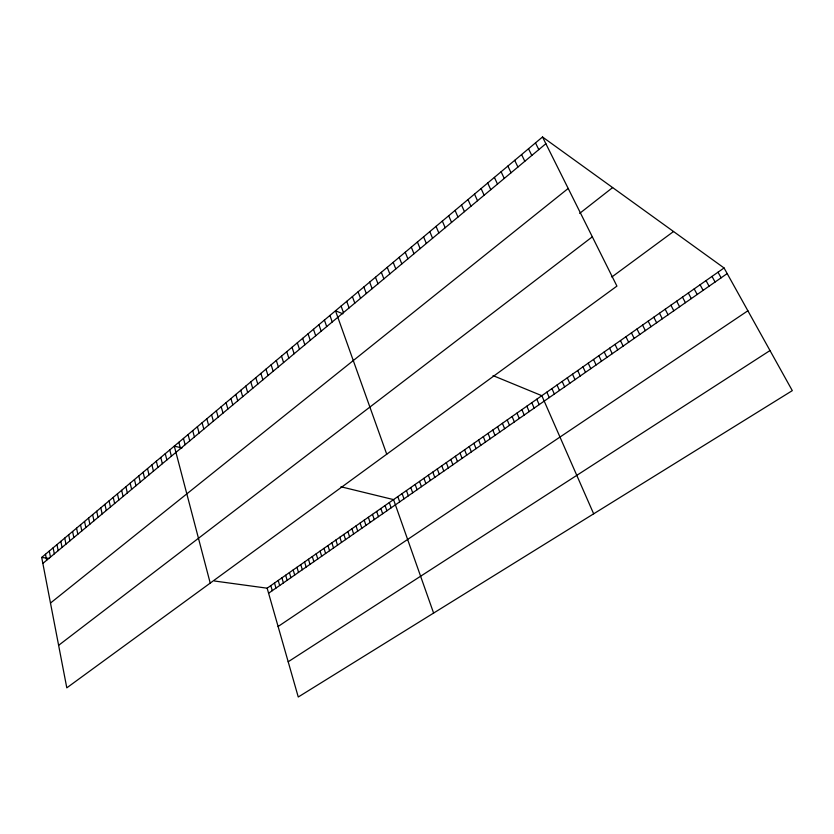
<?xml version="1.0" encoding="UTF-8"?>
<svg xmlns="http://www.w3.org/2000/svg" width="834" height="834" viewBox="0 0 834 834"><rect width="100%" height="100%" fill="white"/><g stroke="black" fill="none" stroke-linecap="round" stroke-linejoin="round"><path stroke-width="1.25" d="M542.517 136.995L616.92 286.104L66.803 687.841L41.7 557.425L542.517 136.995L724.058 267.964L792.3 390.635L298.259 697.005L267.151 588.189L214.515 581.017M42.857 563.419L545.874 143.709M50.478 603.055L568.204 188.453M579.661 213.389L612.636 187.577M58.62 645.328L592.328 236.814M611.822 277.003L673.549 231.518M267.151 588.189L724.058 267.964M268.59 593.235L727.185 273.583M278.108 626.501L747.879 310.78M288.189 661.769L770.001 350.551M41.7 557.425L49.477 558.488M181.979 447.994L174.296 446.117L210.22 583.102M340.95 486.775L393.554 499.608L433.607 613.073M342.868 313.813L335.497 310.78L386.726 454.207M493.05 375.613L541.829 395.691L593.662 513.817M718.022 272.197L721.118 277.816M712.007 276.408L715.082 282.017M706.033 280.599L709.077 286.198M700.091 284.759L703.114 290.357M694.19 288.898L697.182 294.496M688.321 293.015L691.292 298.603M682.483 297.102L685.433 302.69M676.687 301.168L679.606 306.745M670.911 305.213L673.809 310.78M665.178 309.237L668.055 314.793M659.475 313.23L662.332 318.786M653.804 317.201L656.639 322.758M648.174 321.153L650.979 326.699M642.566 325.083L645.349 330.629M636.988 328.992L639.751 334.528M631.453 332.87L634.184 338.406M535.491 142.895L538.806 149.609M625.938 336.738L628.659 342.263M528.506 148.754L531.79 155.458M620.465 340.574L623.154 346.1M615.012 344.39L617.681 349.905M521.584 154.571L524.826 161.264M609.591 348.185L612.25 353.699M514.714 160.337L517.914 167.04M604.212 351.969L606.839 357.473M598.854 355.722L601.46 361.216M507.885 166.07L511.054 172.763M593.527 359.454L596.112 364.948M501.109 171.752L504.247 178.434M588.22 363.165L590.785 368.659M582.956 366.866L585.499 372.339M494.395 177.392L497.491 184.074M577.712 370.536L580.235 376.009M487.713 183L490.778 189.672M572.499 374.185L575.001 379.658M567.318 377.823L569.799 383.286M481.093 188.557L484.127 195.229M562.168 381.43L564.628 386.893M474.515 194.082L477.517 200.744M557.039 385.027L559.478 390.479M467.989 199.555L470.949 206.217M551.941 388.602L554.36 394.044M546.864 392.147L549.272 397.589M461.504 204.997L464.444 211.648M455.072 210.397L457.97 217.048M536.804 399.205L539.171 404.636M531.811 402.707L534.156 408.128M448.692 215.766L451.559 222.407M526.848 406.189L529.173 411.61M442.343 221.083L445.179 227.724M521.907 409.65L524.211 415.061M516.986 413.091L519.28 418.501M436.046 226.368L438.851 232.999M512.097 416.52L514.37 421.921M429.802 231.623L432.575 238.243M507.239 419.929L509.491 425.319M502.402 423.318L504.643 428.707M423.589 236.835L426.33 243.445M497.596 426.685L499.806 432.075M417.427 242.006L420.138 248.615M492.811 430.042L495.01 435.421M488.046 433.378L490.225 438.747M411.308 247.145L413.987 253.744M483.313 436.693L485.482 442.062M405.23 252.243L407.889 258.842M478.601 439.998L480.749 445.356M473.91 443.281L476.047 448.64M399.194 257.31L401.821 263.898M469.25 446.555L471.366 451.892M393.2 262.345L395.796 268.923M464.611 449.797L466.717 455.145M460.003 453.039L462.078 458.366M387.247 267.339L389.822 273.917M455.406 456.25L457.48 461.577M381.346 272.301L383.88 278.869M450.84 459.451L452.893 464.778M375.477 277.222L377.99 283.789M446.305 462.641L448.338 467.957M441.78 465.799L443.803 471.116M369.65 282.121L372.131 288.679M437.287 468.958L439.289 474.254M363.853 286.979L366.314 293.526M432.815 472.086L434.795 477.392M428.363 475.213L430.334 480.499M358.109 291.806L360.538 298.343M423.933 478.309L425.893 483.595M352.396 296.602L354.804 303.138M419.523 481.406L421.462 486.681M415.144 484.471L417.063 489.746M346.725 301.355L349.102 307.892M410.776 487.536L412.694 492.8M341.096 306.088L343.452 312.604M406.439 490.569L408.337 495.834M402.124 493.603L404 498.857M397.828 496.605L399.694 501.859M329.941 315.45L332.234 321.966M389.301 502.589L391.136 507.823M324.416 320.089L326.688 326.594M385.068 505.55L386.882 510.783M318.922 324.697L321.173 331.192M380.857 508.511L382.66 513.734M376.666 511.44L378.459 516.663M313.469 329.274L315.7 335.758M372.485 514.37L374.268 519.582M308.059 333.819L310.258 340.303M368.336 517.278L370.108 522.48M364.208 520.166L365.959 525.368M302.679 338.343L304.858 344.807M360.1 523.054L361.841 528.245M297.331 342.826L299.489 349.29M356.014 525.92L357.734 531.102M292.025 347.278L294.152 353.741M351.938 528.766L353.647 533.948M347.893 531.612L349.592 536.783M286.75 351.708L288.856 358.161M343.858 534.427L345.547 539.598M281.506 356.108L283.591 362.55M339.845 537.242L341.523 542.402M335.852 540.036L337.52 545.196M276.304 360.476L278.368 366.908M331.88 542.83L333.527 547.98M271.133 364.823L273.166 371.245M327.929 545.592L329.566 550.742M323.999 548.355L325.614 553.495M265.994 369.139L268.006 375.55M320.079 551.097L321.684 556.226M260.886 373.423L262.887 379.835M316.18 553.828L317.775 558.957M312.302 556.549L313.886 561.668M255.809 377.677L257.789 384.078M308.444 559.249L310.019 564.368M250.773 381.909L252.723 388.3M304.598 561.949L306.161 567.057M300.772 564.628L302.325 569.726M245.759 386.121L247.698 392.501M296.967 567.297L298.509 572.395M240.786 390.291L242.694 396.671M293.182 569.945L294.704 575.043M289.408 572.593L290.92 577.681M235.845 394.451L237.732 400.81M285.655 575.22L287.157 580.297M230.924 398.569L232.801 404.928M281.923 577.837L283.414 582.914M278.202 580.443L279.682 585.51M226.045 402.676L227.901 409.025M274.501 583.039L275.971 588.095M221.187 406.742L223.022 413.091M270.821 585.624L272.27 590.681M216.371 410.797L218.185 417.125M211.575 414.811L213.368 421.139M206.822 418.814L208.594 425.132M202.089 422.786L203.84 429.093M197.377 426.737L199.118 433.034M192.706 430.657L194.426 436.953M188.057 434.556L189.756 440.842M183.449 438.434L185.127 444.71M178.851 442.291L180.519 448.556M169.761 449.922L171.387 456.177M165.257 453.706L166.863 459.951M160.774 457.459L162.369 463.704M156.323 461.202L157.897 467.426M151.903 464.913L153.456 471.137M147.503 468.604L149.036 474.817M143.125 472.284L144.647 478.487M138.778 475.933L140.289 482.125M134.462 479.55L135.952 485.742M130.167 483.157L131.636 489.339M125.892 486.743L127.352 492.915M121.649 490.309L123.088 496.47M117.427 493.853L118.855 500.004M113.236 497.377L114.644 503.517M109.066 500.88L110.463 507.009M104.917 504.351L106.293 510.481M100.799 507.812L102.155 513.932M96.702 511.252L98.047 517.372M92.626 514.682L93.961 520.781M88.571 518.081L89.884 524.179M84.536 521.458L85.85 527.547M80.533 524.826L81.826 530.904M76.551 528.172L77.833 534.24M72.589 531.498L73.851 537.555M68.659 534.803L69.9 540.849M64.739 538.086L65.969 544.133M60.84 541.36L62.06 547.396M56.973 544.602L58.182 550.638M53.126 547.834L54.314 553.859M49.289 551.055L50.478 557.06M45.484 554.245L46.652 560.25"/></g></svg>
